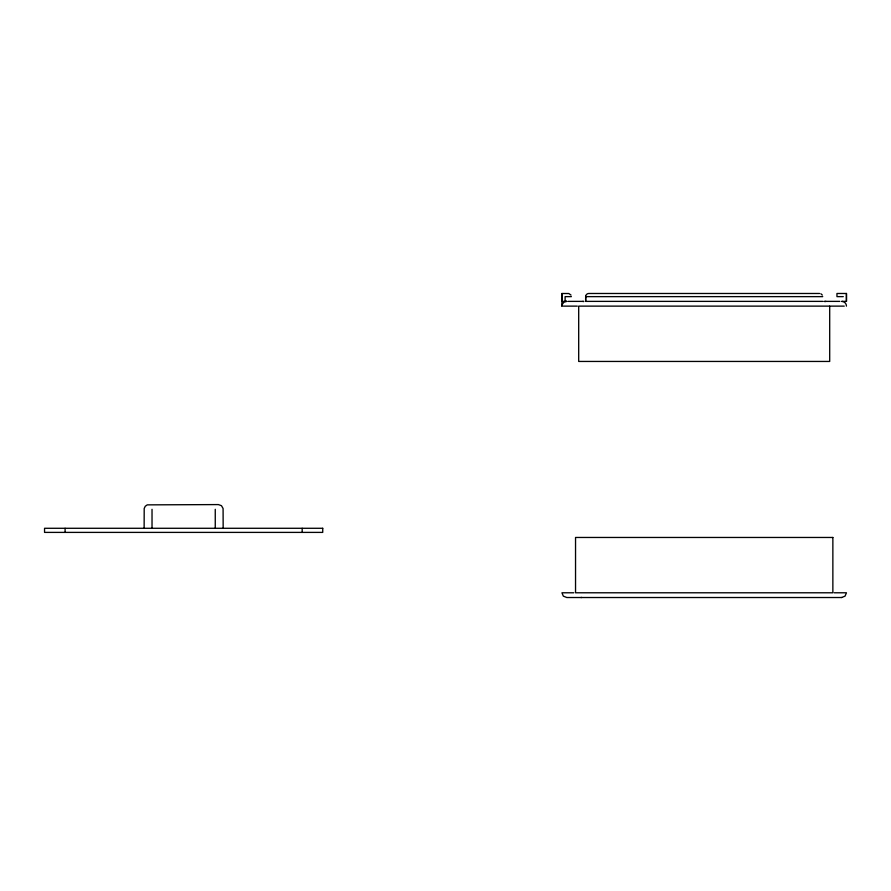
<?xml version="1.0" encoding="UTF-8"?>
<svg xmlns="http://www.w3.org/2000/svg" width="891" height="891" viewBox="0 0 891 891"><rect width="100%" height="100%" fill="white"/><g stroke="black" fill="none" stroke-linecap="round" stroke-linejoin="round"><path stroke-width="1.34" d="M585.654 301.381L585.665 296.369L585.654 301.381L822.738 301.381M846.45 306.125A4.745 4.745 0 0 0 841.705 301.381L846.439 301.381L846.45 293.484L836.961 293.484L836.961 296.636L843.287 296.636M824.821 301.57L825.901 301.381M581.756 597.449L580.91 597.516M841.605 597.516L845.058 596.135L846.45 592.782L834.232 592.782M561.943 293.484L561.943 301.381L566.687 301.381A4.745 4.745 0 0 0 561.943 306.125L561.943 293.507L568.814 293.529L570.997 295.066M819.586 293.484L588.817 293.484A3.163 3.163 0 0 0 585.654 296.636L822.727 296.636M571.398 296.636L565.106 296.636L565.106 301.381M568.068 301.381L583.75 301.381M823.897 301.381L839.857 301.381M563.379 306.125L577.312 306.125M830.657 306.125L844.245 306.125M573.793 592.782L561.943 592.782L563.335 596.135L566.787 597.516L841.705 597.516M582.77 301.392L583.572 301.57M820.912 293.774L822.315 295.066M846.45 293.484L846.45 301.381M302.183 528.285L302.183 532.395M223.162 528.285L223.084 508.494L221.458 505.687L218.406 504.584L147.26 504.863L145.244 506.277L144.197 508.494L144.13 528.285M215.254 509.318L215.254 528.285M152.027 509.318L152.027 528.285M65.099 528.285L65.099 532.395M561.943 306.125A4.745 4.733 -90 0 1 562.577 303.753M565.451 301.548A4.745 4.733 -90 0 1 566.676 301.381M829.699 306.125L578.693 306.125L578.693 361.445L829.699 361.445L829.699 306.125M322.731 528.285L44.55 528.285L44.55 532.395L322.731 532.395L322.731 528.285M832.862 537.462L575.541 537.462L575.541 592.782L832.862 592.782L832.862 537.462"/></g></svg>
